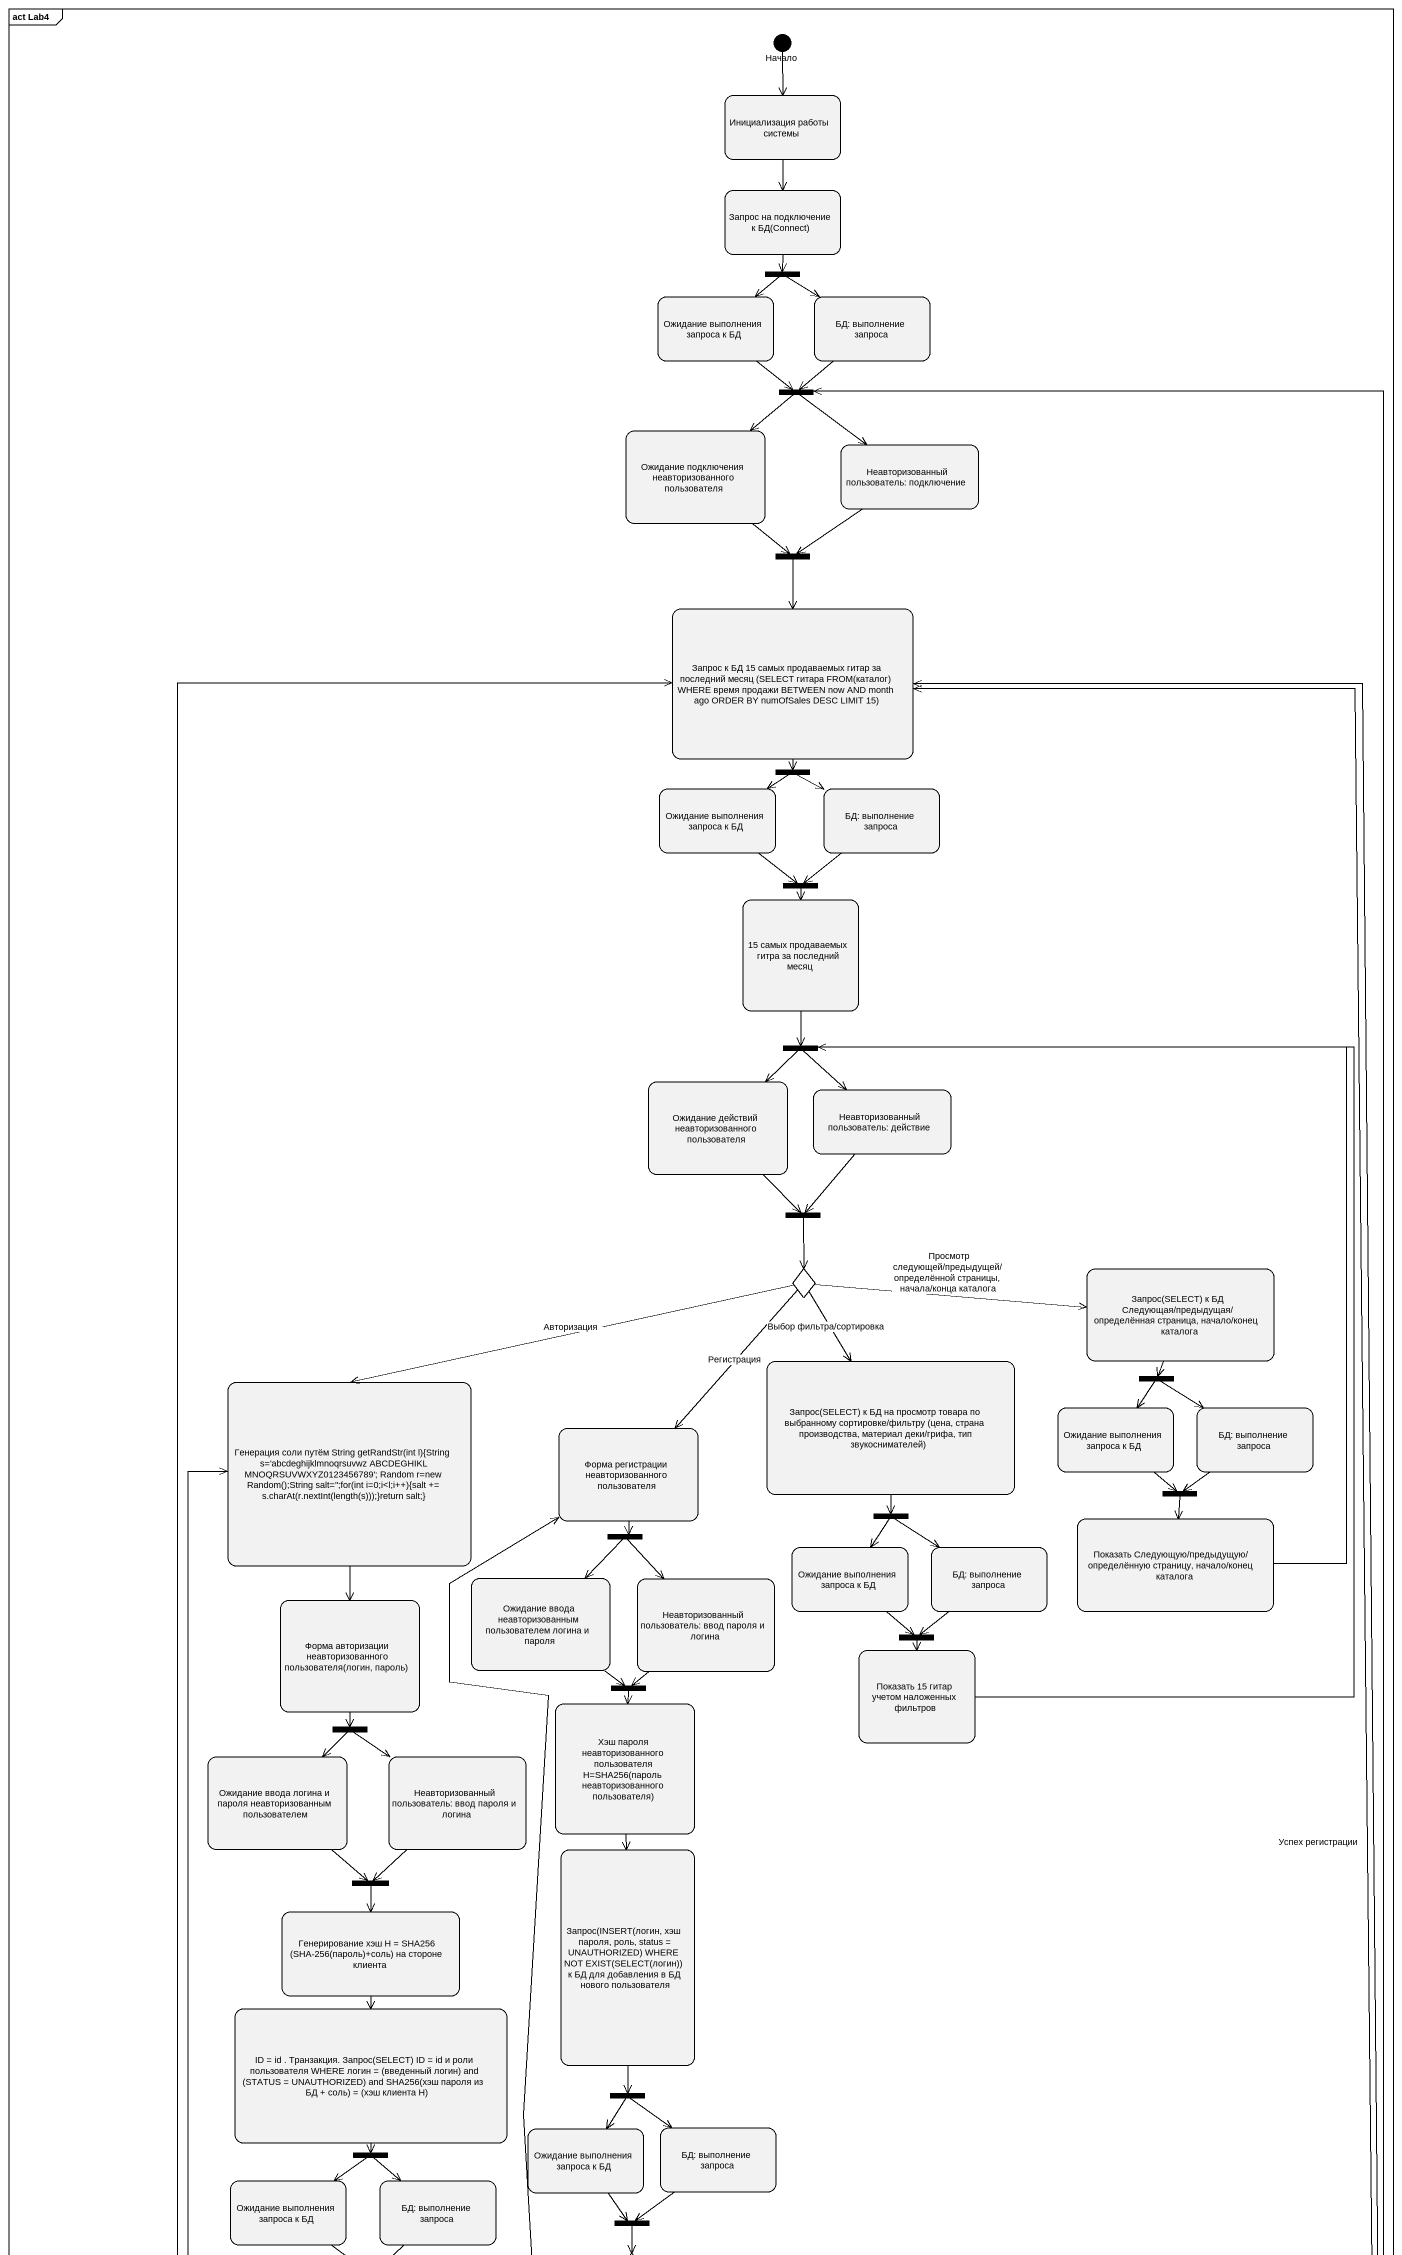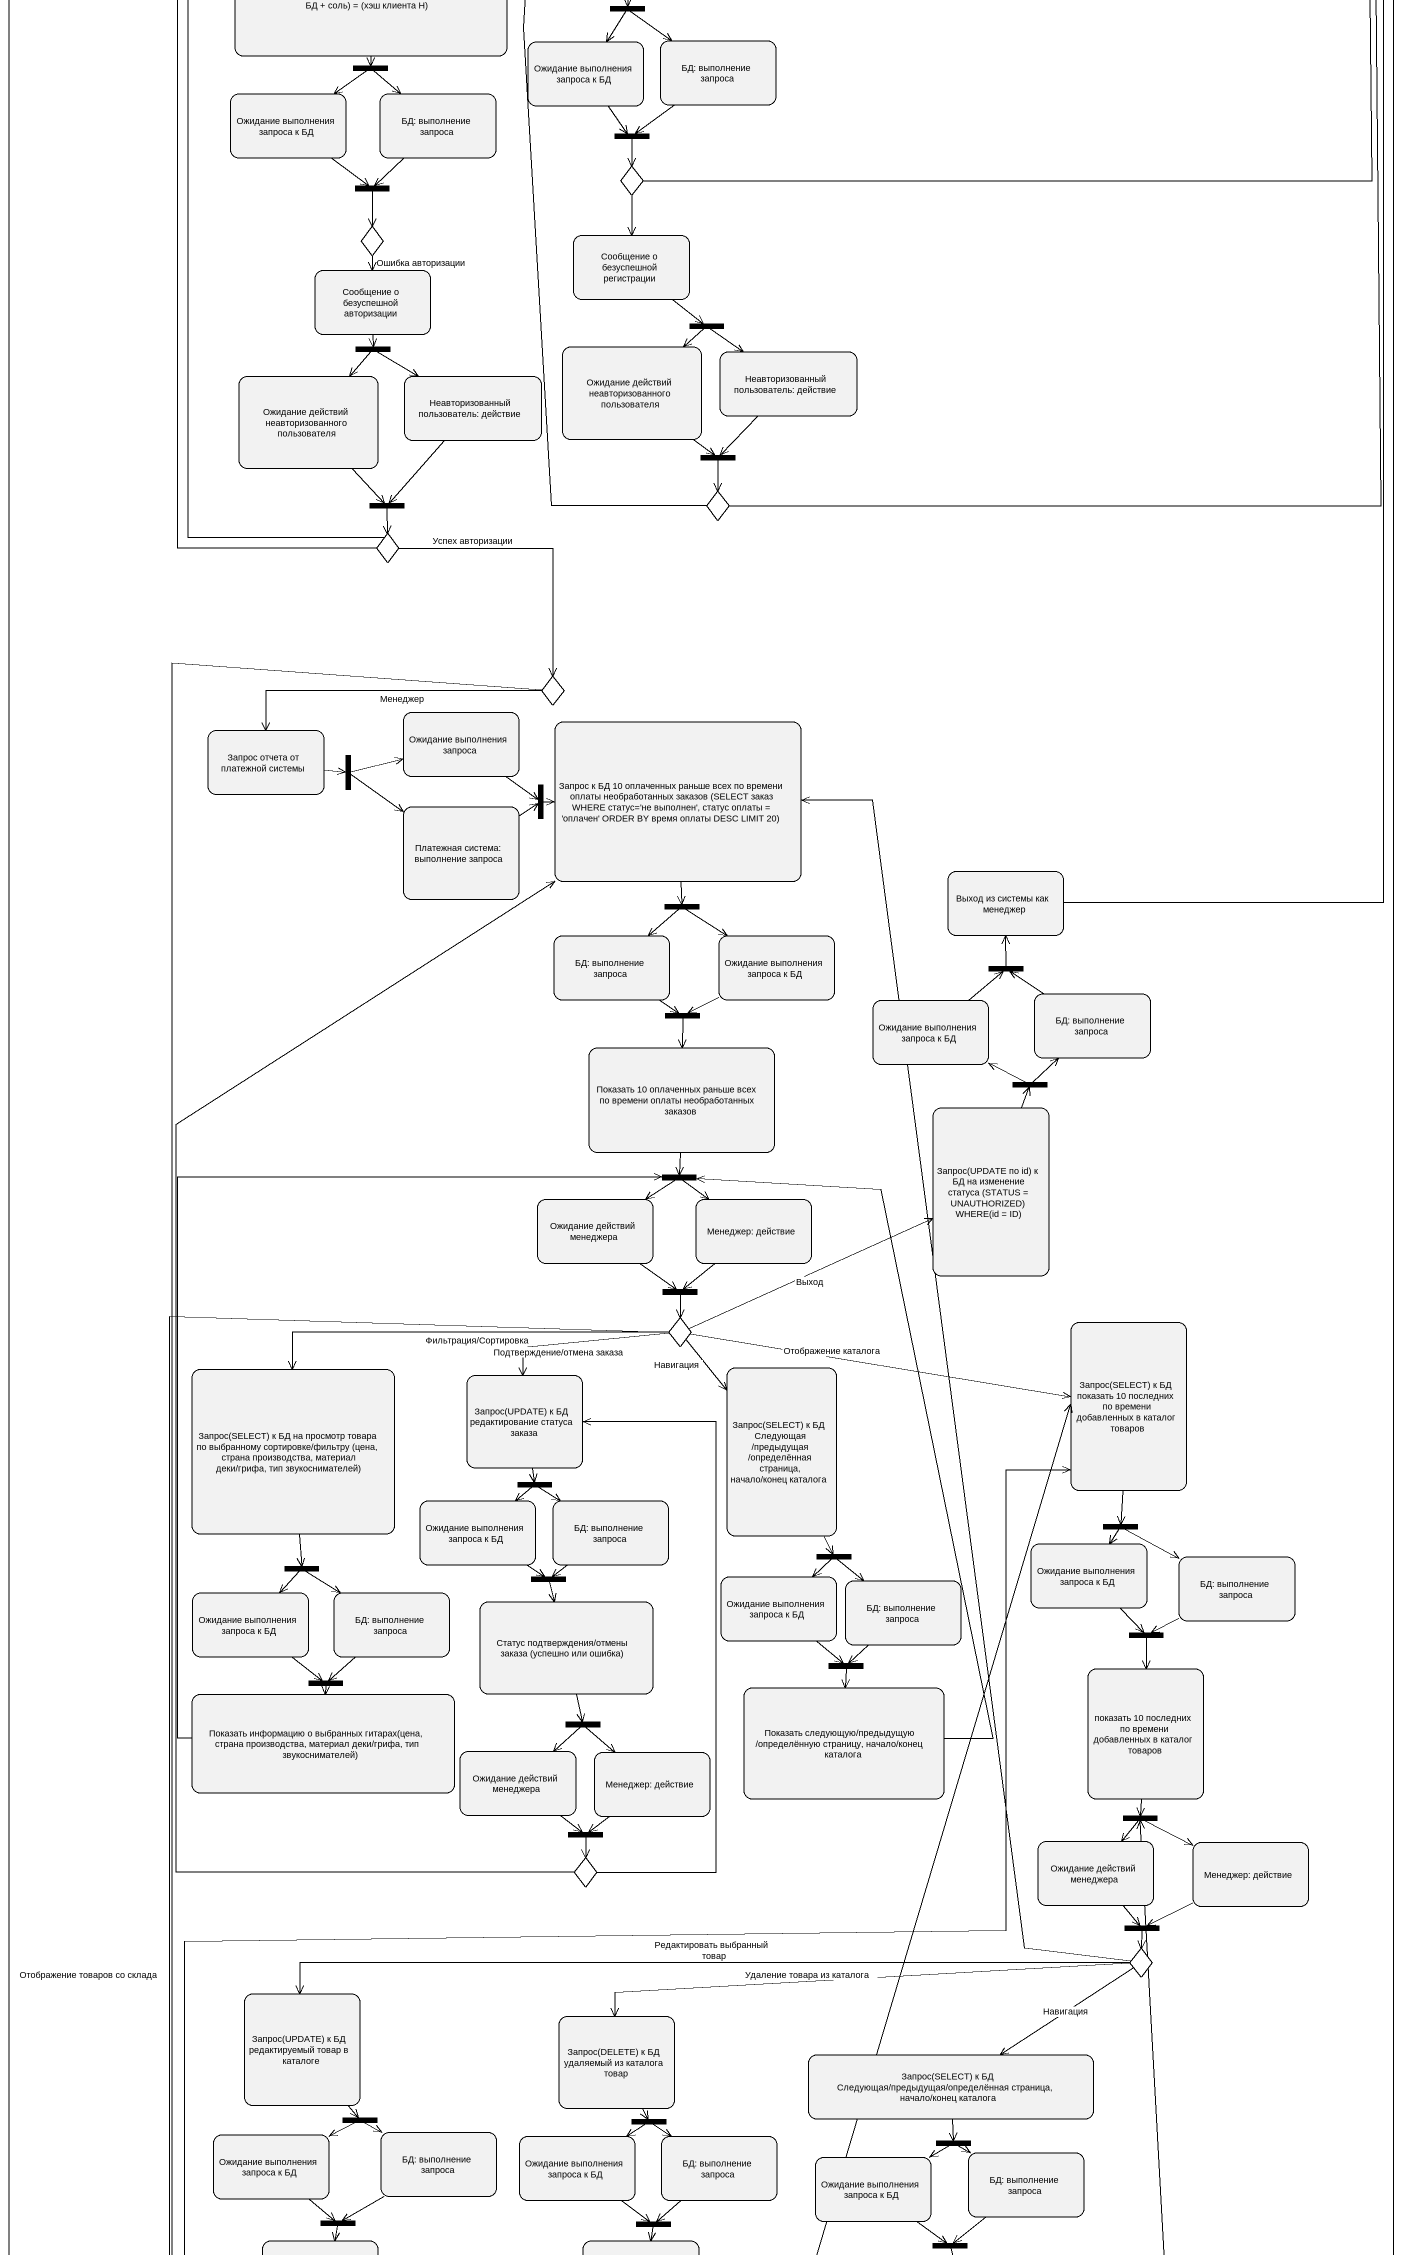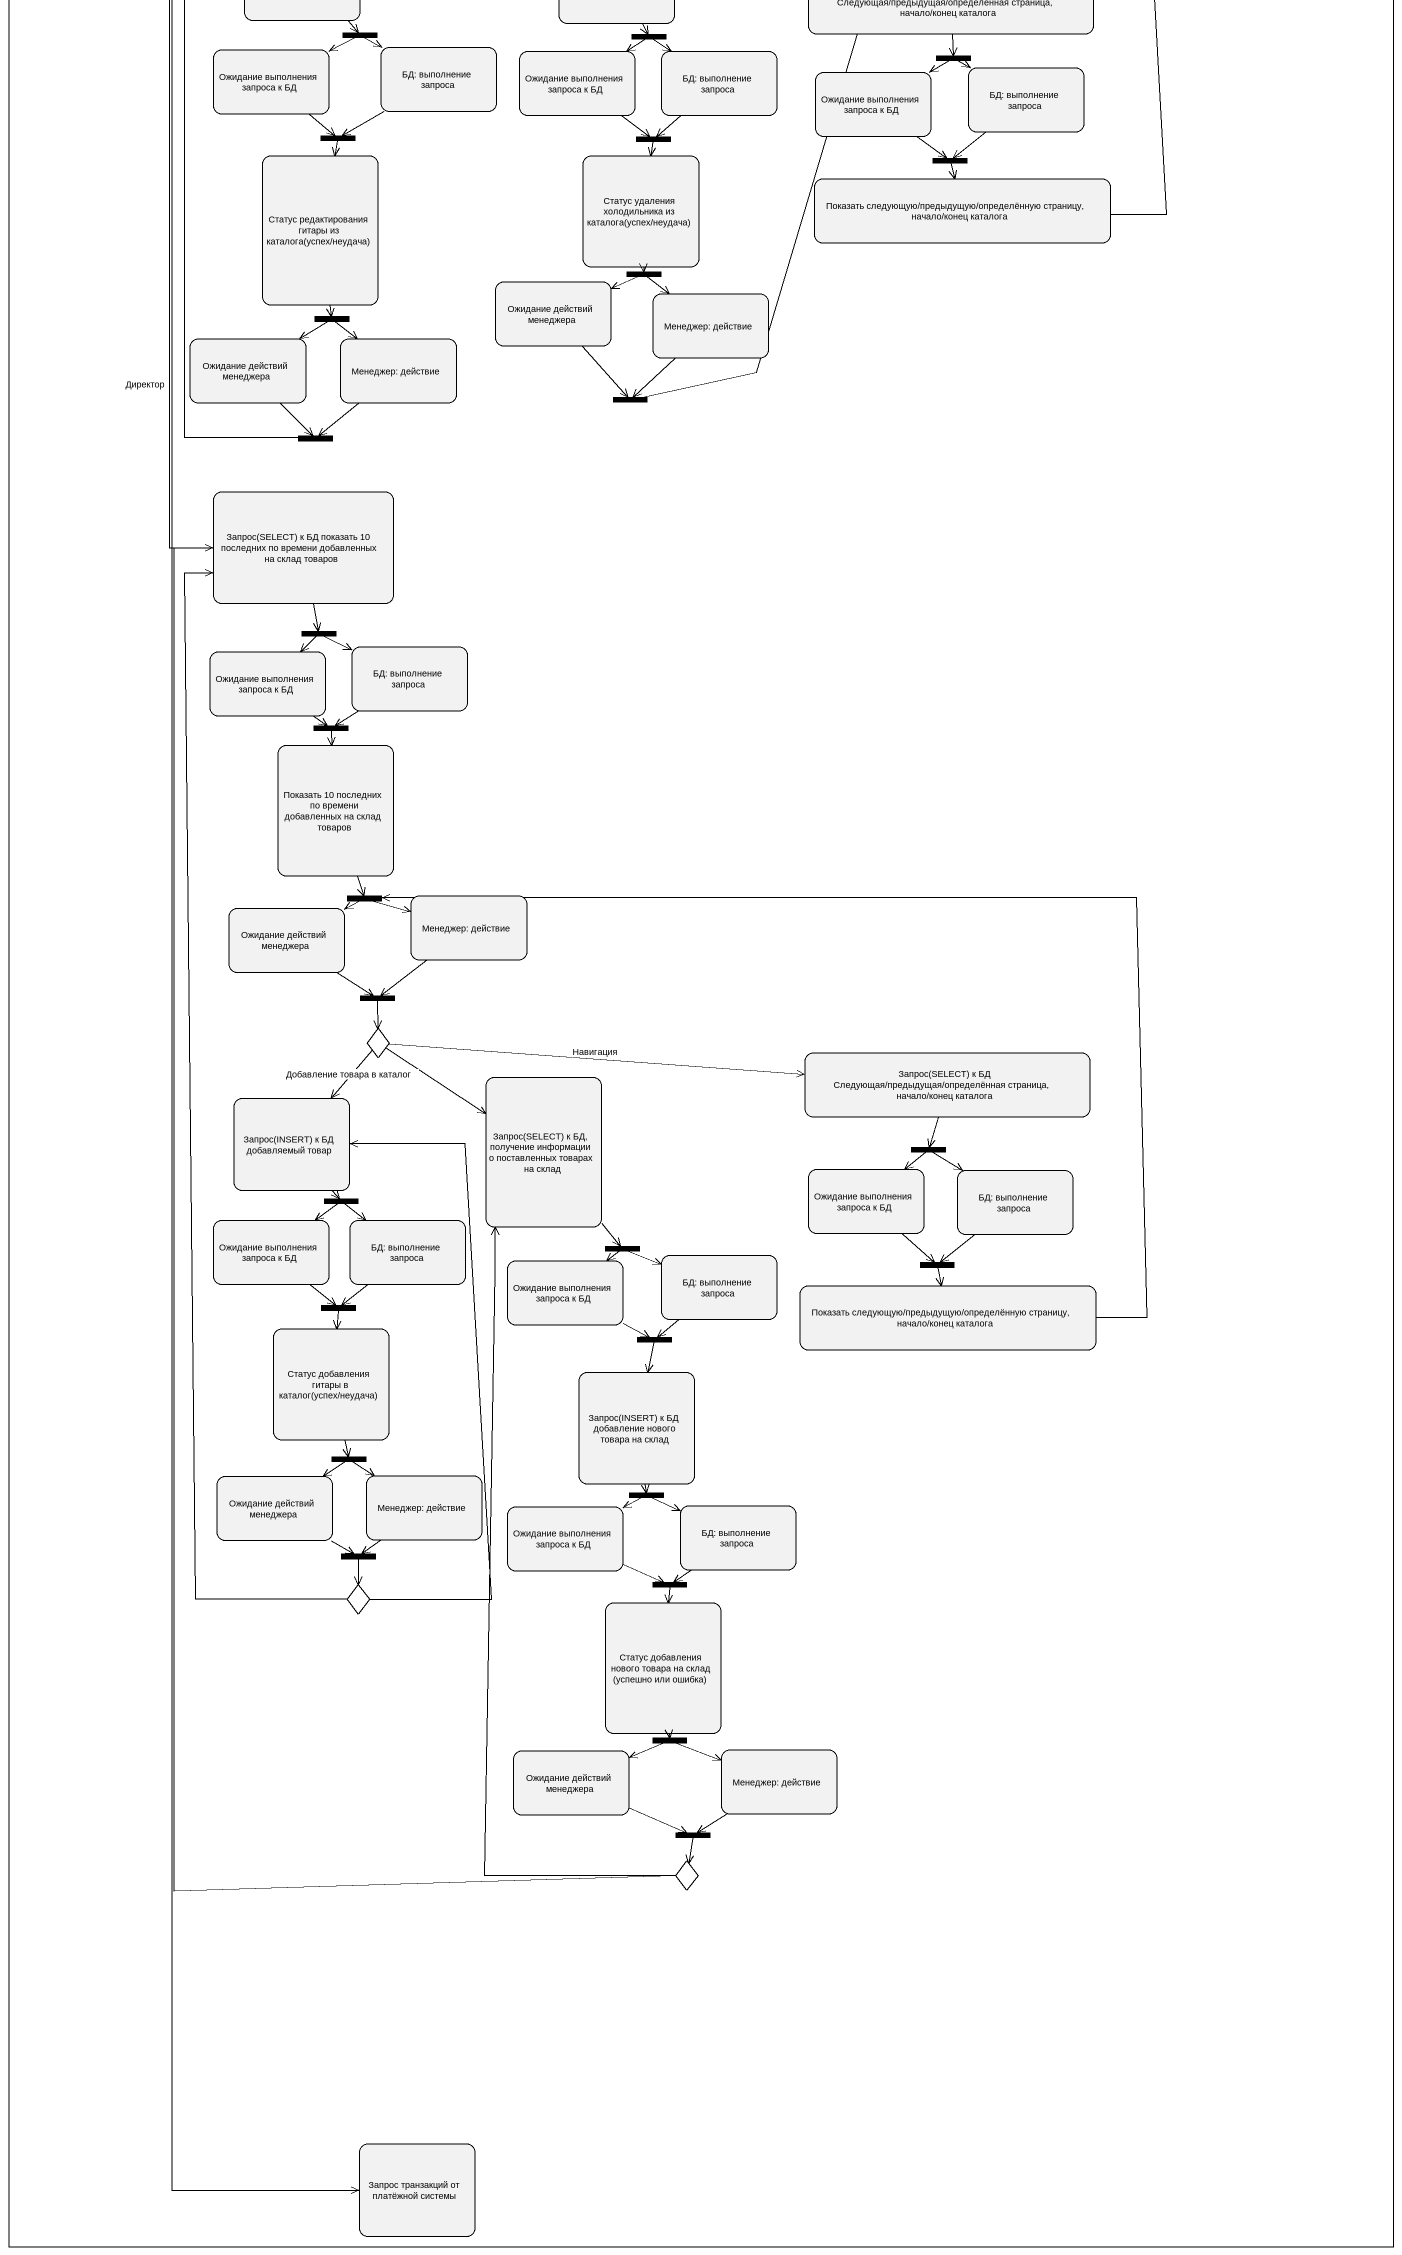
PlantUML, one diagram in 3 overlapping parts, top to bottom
@startuml
mainframe act Lab4
hide empty description
state Начало <<start>>
state "Инициализация работы системы" as Инициализация_работы_системы
state "Запрос на подключение к БД(Connect)" as Запрос_на_подключение_к_БД
state fork1 <<fork>>
state "Ожидание выполнения запроса к БД" as Ожидание_выполнения_запроса
state "БД: выполнение запроса" as БД_выполнение_запроса
state fork2 <<join>>
state "Ожидание подключения неавторизованного пользователя" as Ожидание_подключения
state "Неавторизованный пользователь: подключение" as Неавторизованный
state fork3 <<join>>
state "Запрос к БД 15 самых продаваемых гитар за последний месяц (SELECT гитара FROM(каталог) WHERE время продажи BETWEEN now AND month ago ORDER BY numOfSales DESC LIMIT 15)" as Запрос_к_БД_15_самых
state "Ожидание выполнения запроса к БД" as Ожидание_выполнения_запроса_2
state fork4 <<fork>>
state "БД: выполнение запроса" as БД_выполнение_запроса_2
state "15 самых продаваемых гитра за последний месяц" as s15_самых_продаваемых_гитра
state fork5 <<join>>
state fork6 <<join>>
state "Ожидание действий неавторизованного пользователя" as Ожидание_действий
state "Неавторизованный пользователь: действие" as Неавторизованный_2
state fork7 <<join>>
state choice1 <<choice>>
state "Запрос(SELECT) к БД Следующая/предыдущая/ определённая страница, начало/конец каталога" as Запрос_SELECT_к_БД
state "Запрос(SELECT) к БД на просмотр товара по выбранному сортировке/фильтру (цена, страна производства, материал деки/грифа, тип звукоснимателей)" as Запрос_SELECT_к_БД_на
state fork8 <<fork>>
state "Генерация соли путём String getRandStr(int l){String s='abcdeghijklmnoqrsuvwz ABCDEGHIKL MNOQRSUVWXYZ0123456789'; Random r=new Random();String salt='';for(int i=0;i<l;i++){salt += s.charAt(r.nextInt(length(s)));}return salt;}" as Генерация_соли_путём_String
state "Ожидание выполнения запроса к БД" as Ожидание_выполнения_запроса_3
state "БД: выполнение запроса" as БД_выполнение_запроса_3
state "Форма регистрации неавторизованного пользователя" as Форма_регистрации
state fork9 <<join>>
state fork10 <<fork>>
state "Показать Следующую/предыдущую/ определённую страницу, начало/конец каталога" as Показать_Следующую
state fork11 <<fork>>
state "Ожидание выполнения запроса к БД" as Ожидание_выполнения_запроса_4
state "БД: выполнение запроса" as БД_выполнение_запроса_4
state "Форма авторизации неавторизованного пользователя(логин, пароль)" as Форма_авторизации
state "Ожидание ввода неавторизованным пользователем логина и пароля" as Ожидание_ввода
state "Неавторизованный пользователь: ввод пароля и логина" as Неавторизованный_3
state fork12 <<join>>
state fork13 <<join>>
state "Показать 15 гитар учетом наложенных фильтров" as Показать_15_гитар_учетом
state "Хэш пароля неавторизованного пользователя H=SHA256(пароль неавторизованного пользователя)" as Хэш_пароля
state "Ожидание ввода логина и пароля неавторизованным пользователем" as Ожидание_ввода_логина_и
state fork14 <<fork>>
state "Неавторизованный пользователь: ввод пароля и логина" as Неавторизованный_4
state "Запрос(INSERT(логин, хэш пароля, роль, status = UNAUTHORIZED) WHERE NOT EXIST(SELECT(логин)) к БД для добавления в БД нового пользователя" as Запрос_INSERT_логин_хэш
state "Генерирование хэш H = SHA256 (SHA-256(пароль)+соль) на стороне клиента" as Генерирование_хэш_H_SHA256
state fork15 <<join>>
state "ID = id . Транзакция. Запрос(SELECT) ID = id и роли пользователя WHERE логин = (введенный логин) and (STATUS = UNAUTHORIZED) and SHA256(хэш пароля из БД + соль) = (хэш клиента H)" as ID_id_Транзакция_Запрос
state fork16 <<fork>>
state "Ожидание выполнения запроса к БД" as Ожидание_выполнения_запроса_5
state "БД: выполнение запроса" as БД_выполнение_запроса_5
state "Ожидание выполнения запроса к БД" as Ожидание_выполнения_запроса_6
state fork17 <<fork>>
state "БД: выполнение запроса" as БД_выполнение_запроса_6
state fork18 <<join>>
state choice2 <<choice>>
state fork19 <<join>>
state choice3 <<choice>>
state "Сообщение о безуспешной регистрации" as Сообщение_о_безуспешной
state "Сообщение о безуспешной авторизации" as Сообщение_о_безуспешной_2
state fork20 <<fork>>
state fork21 <<fork>>
state "Ожидание действий неавторизованного пользователя" as Ожидание_действий_2
state "Неавторизованный пользователь: действие" as Неавторизованный_5
state "Ожидание действий неавторизованного пользователя" as Ожидание_действий_3
state "Неавторизованный пользователь: действие" as Неавторизованный_6
state fork22 <<join>>
state fork23 <<join>>
state choice4 <<choice>>
state choice5 <<choice>>
state choice6 <<choice>>
state "Ожидание выполнения запроса" as Ожидание_выполнения_запроса_7
state "Запрос отчета от платежной системы" as Запрос_отчета_от_платежной
state fork24 <<fork>>
state "Запрос к БД 10 оплаченных раньше всех по времени оплаты необработанных заказов (SELECT заказ WHERE статус='не выполнен', статус оплаты = 'оплачен' ORDER BY время оплаты DESC LIMIT 20)" as Запрос_к_БД_10_оплаченных
state fork25 <<join>>
state "Платежная система: выполнение запроса" as Платежная_система
state "Выход из системы как менеджер" as Выход_из_системы_как
state fork26 <<fork>>
state "БД: выполнение запроса" as БД_выполнение_запроса_7
state "Ожидание выполнения запроса к БД" as Ожидание_выполнения_запроса_8
state fork27 <<join>>
state fork28 <<join>>
state "Ожидание выполнения запроса к БД" as Ожидание_выполнения_запроса_9
state "БД: выполнение запроса" as БД_выполнение_запроса_8
state "Показать 10 оплаченных раньше всех по времени оплаты необработанных заказов" as Показать_10_оплаченных
state "Запрос(UPDATE по id) к БД на изменение статуса (STATUS = UNAUTHORIZED) WHERE(id = ID)" as Запрос_UPDATE_по_id_к_БД_на
state fork29 <<fork>>
state fork30 <<join>>
state "Ожидание действий менеджера" as Ожидание_действий_менеджера
state "Менеджер: действие" as Менеджер_действие
state fork31 <<join>>
state choice7 <<choice>>
state "Запрос(SELECT) к БД показать 10 последних по времени добавленных в каталог товаров" as Запрос_SELECT_к_БД_показать
state "Запрос(SELECT) к БД на просмотр товара по выбранному сортировке/фильтру (цена, страна производства, материал деки/грифа, тип звукоснимателей)" as Запрос_SELECT_к_БД_на_2
state "Запрос(UPDATE) к БД редактирование статуса заказа" as Запрос_UPDATE_к_БД
state "Запрос(SELECT) к БД Следующая /предыдущая /определённая страница, начало/конец каталога" as Запрос_SELECT_к_БД_2
state fork32 <<fork>>
state "Ожидание выполнения запроса к БД" as Ожидание_выполнения_запроса_10
state "БД: выполнение запроса" as БД_выполнение_запроса_9
state fork33 <<fork>>
state fork34 <<fork>>
state fork35 <<fork>>
state "Ожидание выполнения запроса к БД" as Ожидание_выполнения_запроса_11
state "БД: выполнение запроса" as БД_выполнение_запроса_10
state "Ожидание выполнения запроса к БД" as Ожидание_выполнения_запроса_12
state "БД: выполнение запроса" as БД_выполнение_запроса_11
state "Статус подтверждения/отмены заказа (успешно или ошибка)" as Статус_подтверждения_отмены
state fork36 <<join>>
state "Ожидание выполнения запроса к БД" as Ожидание_выполнения_запроса_13
state "БД: выполнение запроса" as БД_выполнение_запроса_12
state fork37 <<join>>
state fork38 <<join>>
state "Показать следующую/предыдущую /определённую страницу, начало/конец каталога" as Показать_следующую
state fork39 <<join>>
state "показать 10 последних по времени добавленных в каталог товаров" as показать_10_последних_по
state "Показать информацию о выбранных гитарах(цена, страна производства, материал деки/грифа, тип звукоснимателей)" as Показать_информацию_о
state fork40 <<fork>>
state "Ожидание действий менеджера" as Ожидание_действий_менеджера_2
state "Менеджер: действие" as Менеджер_действие_2
state fork41 <<join>>
state "Ожидание действий менеджера" as Ожидание_действий_менеджера_3
state fork42 <<fork>>
state "Менеджер: действие" as Менеджер_действие_3
state choice8 <<choice>>
state fork43 <<join>>
state choice9 <<choice>>
state "Запрос(UPDATE) к БД редактируемый товар в каталоге" as Запрос_UPDATE_к_БД_2
state "Запрос(DELETE) к БД удаляемый из каталога товар" as Запрос_DELETE_к_БД
state "Запрос(SELECT) к БД Следующая/предыдущая/определённая страница, начало/конец каталога" as Запрос_SELECT_к_БД_3
state "Ожидание выполнения запроса к БД" as Ожидание_выполнения_запроса_14
state fork44 <<fork>>
state "БД: выполнение запроса" as БД_выполнение_запроса_13
state "Ожидание выполнения запроса к БД" as Ожидание_выполнения_запроса_15
state fork45 <<fork>>
state "БД: выполнение запроса" as БД_выполнение_запроса_14
state fork46 <<fork>>
state "БД: выполнение запроса" as БД_выполнение_запроса_15
state "Ожидание выполнения запроса к БД" as Ожидание_выполнения_запроса_16
state fork47 <<join>>
state fork48 <<join>>
state "Статус редактирования гитары из каталога(успех/неудача)" as Статус_редактирования
state "Статус удаления холодильника из каталога(успех/неудача)" as Статус_удаления
state "Показать следующую/предыдущую/определённую страницу, начало/конец каталога" as Показать_следующую_2
state fork49 <<join>>
state "Ожидание действий менеджера" as Ожидание_действий_менеджера_4
state fork50 <<fork>>
state "Менеджер: действие" as Менеджер_действие_4
state "Ожидание действий менеджера" as Ожидание_действий_менеджера_5
state fork51 <<fork>>
state "Менеджер: действие" as Менеджер_действие_5
state fork52 <<join>>
state fork53 <<join>>
state "Запрос(SELECT) к БД показать 10 последних по времени добавленных на склад товаров" as Запрос_SELECT_к_БД_показать_2
state fork54 <<fork>>
state "БД: выполнение запроса" as БД_выполнение_запроса_16
state "Ожидание выполнения запроса к БД" as Ожидание_выполнения_запроса_17
state fork55 <<join>>
state "Показать 10 последних по времени добавленных на склад товаров" as Показать_10_последних_по
state "Ожидание действий менеджера" as Ожидание_действий_менеджера_6
state fork56 <<fork>>
state "Менеджер: действие" as Менеджер_действие_6
state fork57 <<join>>
state choice10 <<choice>>
state "Запрос(SELECT) к БД Следующая/предыдущая/определённая страница, начало/конец каталога" as Запрос_SELECT_к_БД_4
state "Запрос(INSERT) к БД добавляемый товар" as Запрос_INSERT_к_БД
state "Запрос(SELECT) к БД, получение информации о поставленных товарах на склад" as Запрос_SELECT_к_БД_5
state fork58 <<fork>>
state "Ожидание выполнения запроса к БД" as Ожидание_выполнения_запроса_18
state "БД: выполнение запроса" as БД_выполнение_запроса_17
state "Ожидание выполнения запроса к БД" as Ожидание_выполнения_запроса_19
state fork59 <<fork>>
state "БД: выполнение запроса" as БД_выполнение_запроса_18
state "Ожидание выполнения запроса к БД" as Ожидание_выполнения_запроса_20
state fork60 <<fork>>
state "БД: выполнение запроса" as БД_выполнение_запроса_19
state fork61 <<join>>
state fork62 <<join>>
state "Показать следующую/предыдущую/определённую страницу, начало/конец каталога" as Показать_следующую_3
state "Статус добавления гитары в каталог(успех/неудача)" as Статус_добавления_гитары_в
state fork63 <<join>>
state "Запрос(INSERT) к БД добавление нового товара на склад" as Запрос_INSERT_к_БД_2
state fork64 <<fork>>
state "Ожидание действий менеджера" as Ожидание_действий_менеджера_7
state "Менеджер: действие" as Менеджер_действие_7
state fork65 <<fork>>
state "Ожидание выполнения запроса к БД" as Ожидание_выполнения_запроса_21
state "БД: выполнение запроса" as БД_выполнение_запроса_20
state fork66 <<join>>
state choice11 <<choice>>
state "Статус добавления нового товара на склад (успешно или ошибка)" as Статус_добавления_нового
state fork67 <<join>>
state "Ожидание действий менеджера" as Ожидание_действий_менеджера_8
state fork68 <<fork>>
state "Менеджер: действие" as Менеджер_действие_8
state fork69 <<join>>
state choice12 <<choice>>
state "Запрос транзакций от платёжной системы" as Запрос_транзакций_от
Начало --> Инициализация_работы_системы
Инициализация_работы_системы --> Запрос_на_подключение_к_БД
Запрос_на_подключение_к_БД --> fork1
fork1 --> Ожидание_выполнения_запроса
fork1 --> БД_выполнение_запроса
Ожидание_выполнения_запроса --> fork2
БД_выполнение_запроса --> fork2
fork2 --> Ожидание_подключения
fork2 --> Неавторизованный
Ожидание_подключения --> fork3
Неавторизованный --> fork3
fork3 --> Запрос_к_БД_15_самых
Запрос_к_БД_15_самых --> fork4
Ожидание_выполнения_запроса_2 --> fork5
fork4 --> Ожидание_выполнения_запроса_2
fork4 -right-> БД_выполнение_запроса_2
БД_выполнение_запроса_2 --> fork5
s15_самых_продаваемых_гитра --> fork6
fork5 --> s15_самых_продаваемых_гитра
fork6 --> Ожидание_действий
fork6 --> Неавторизованный_2
Ожидание_действий --> fork7
Неавторизованный_2 --> fork7
fork7 --> choice1
choice1 -right-> Запрос_SELECT_к_БД : Просмотр следующей/предыдущей/определённой страницы, начала/конца каталога
choice1 --> Запрос_SELECT_к_БД_на : Выбор фильтра/сортировка
choice1 -left-> Генерация_соли_путём_String : Авторизация
choice1 --> Форма_регистрации : Регистрация
Запрос_SELECT_к_БД --> fork8
Запрос_SELECT_к_БД_на --> fork10
fork8 --> Ожидание_выполнения_запроса_3
fork8 --> БД_выполнение_запроса_3
Генерация_соли_путём_String --> Форма_авторизации
Ожидание_выполнения_запроса_3 --> fork9
БД_выполнение_запроса_3 --> fork9
Форма_регистрации --> fork11
fork9 --> Показать_Следующую
fork10 --> Ожидание_выполнения_запроса_4
fork10 --> БД_выполнение_запроса_4
Показать_Следующую -up-> fork6
fork11 --> Ожидание_ввода
fork11 --> Неавторизованный_3
Ожидание_выполнения_запроса_4 --> fork12
БД_выполнение_запроса_4 --> fork12
Форма_авторизации --> fork14
Ожидание_ввода --> fork13
Неавторизованный_3 --> fork13
fork12 --> Показать_15_гитар_учетом
fork13 --> Хэш_пароля
Показать_15_гитар_учетом -up-> fork6
Хэш_пароля --> Запрос_INSERT_логин_хэш
Ожидание_ввода_логина_и --> fork15
fork14 --> Ожидание_ввода_логина_и
fork14 --> Неавторизованный_4
Неавторизованный_4 --> fork15
Запрос_INSERT_логин_хэш --> fork16
Генерирование_хэш_H_SHA256 --> ID_id_Транзакция_Запрос
fork15 --> Генерирование_хэш_H_SHA256
ID_id_Транзакция_Запрос --> fork17
fork16 --> Ожидание_выполнения_запроса_5
fork16 --> БД_выполнение_запроса_5
Ожидание_выполнения_запроса_5 --> fork18
БД_выполнение_запроса_5 --> fork18
Ожидание_выполнения_запроса_6 --> fork19
fork17 --> Ожидание_выполнения_запроса_6
fork17 --> БД_выполнение_запроса_6
БД_выполнение_запроса_6 --> fork19
fork18 --> choice2
choice2 -up-> Запрос_к_БД_15_самых : Успех регистрации
choice2 --> Сообщение_о_безуспешной
fork19 --> choice3
choice3 --> Сообщение_о_безуспешной_2 : Ошибка авторизации
Сообщение_о_безуспешной --> fork20
Сообщение_о_безуспешной_2 --> fork21
fork20 --> Ожидание_действий_2
fork20 --> Неавторизованный_5
fork21 --> Ожидание_действий_3
fork21 -right-> Неавторизованный_6
Ожидание_действий_2 --> fork22
Неавторизованный_5 --> fork22
Ожидание_действий_3 --> fork23
Неавторизованный_6 --> fork23
fork22 --> choice4
fork23 --> choice5
choice4 -up-> Запрос_к_БД_15_самых
choice4 -up-> Форма_регистрации
choice5 -up-> Запрос_к_БД_15_самых
choice5 -up-> Генерация_соли_путём_String
choice5 --> choice6 : Успех авторизации
choice6 -left-> Запрос_отчета_от_платежной : Менеджер
choice6 --> Запрос_транзакций_от : Директор
Ожидание_выполнения_запроса_7 --> fork25
Запрос_отчета_от_платежной -right-> fork24
fork24 -right-> Ожидание_выполнения_запроса_7
fork24 --> Платежная_система
Запрос_к_БД_10_оплаченных --> fork26
fork25 -right-> Запрос_к_БД_10_оплаченных
Платежная_система -up-> fork25
Выход_из_системы_как -up-> fork2
fork26 --> БД_выполнение_запроса_7
fork26 --> Ожидание_выполнения_запроса_8
БД_выполнение_запроса_7 --> fork28
Ожидание_выполнения_запроса_8 -left-> fork28
fork27 -up-> Выход_из_системы_как
fork28 --> Показать_10_оплаченных
Ожидание_выполнения_запроса_9 -up-> fork27
БД_выполнение_запроса_8 -up-> fork27
Показать_10_оплаченных --> fork30
Запрос_UPDATE_по_id_к_БД_на -up-> fork29
fork29 -left-> Ожидание_выполнения_запроса_9
fork29 -up-> БД_выполнение_запроса_8
fork30 --> Ожидание_действий_менеджера
fork30 --> Менеджер_действие
Ожидание_действий_менеджера --> fork31
Менеджер_действие --> fork31
fork31 --> choice7
choice7 -right-> Запрос_UPDATE_по_id_к_БД_на : Выход
choice7 -right-> Запрос_SELECT_к_БД_показать : Отображение каталога
choice7 -left-> Запрос_SELECT_к_БД_на_2 : Фильтрация/Сортировка
choice7 -left-> Запрос_UPDATE_к_БД : Подтверждение/отмена заказа
choice7 --> Запрос_SELECT_к_БД_2 : Навигация
choice7 --> Запрос_SELECT_к_БД_показать_2 : Отображение товаров со склада
Запрос_SELECT_к_БД_показать --> fork33
Запрос_SELECT_к_БД_на_2 --> fork34
Запрос_UPDATE_к_БД --> fork32
Запрос_SELECT_к_БД_2 --> fork35
fork32 --> Ожидание_выполнения_запроса_10
fork32 --> БД_выполнение_запроса_9
Ожидание_выполнения_запроса_10 --> fork36
БД_выполнение_запроса_9 --> fork36
fork33 --> Ожидание_выполнения_запроса_11
fork33 -right-> БД_выполнение_запроса_10
fork34 --> Ожидание_выполнения_запроса_12
fork34 --> БД_выполнение_запроса_11
fork35 --> Ожидание_выполнения_запроса_13
fork35 --> БД_выполнение_запроса_12
Ожидание_выполнения_запроса_11 --> fork37
БД_выполнение_запроса_10 -left-> fork37
Ожидание_выполнения_запроса_12 --> fork38
БД_выполнение_запроса_11 --> fork38
Статус_подтверждения_отмены --> fork40
fork36 --> Статус_подтверждения_отмены
Ожидание_выполнения_запроса_13 --> fork39
БД_выполнение_запроса_12 --> fork39
fork37 --> показать_10_последних_по
fork38 --> Показать_информацию_о
Показать_следующую -up-> fork30
fork39 --> Показать_следующую
показать_10_последних_по --> fork42
Показать_информацию_о -up-> fork30
fork40 --> Ожидание_действий_менеджера_2
fork40 --> Менеджер_действие_2
Ожидание_действий_менеджера_2 --> fork41
Менеджер_действие_2 --> fork41
fork41 --> choice8
Ожидание_действий_менеджера_3 --> fork43
fork42 --> Ожидание_действий_менеджера_3
fork42 -right-> Менеджер_действие_3
Менеджер_действие_3 -left-> fork43
choice8 -up-> Запрос_к_БД_10_оплаченных
choice8 -up-> Запрос_UPDATE_к_БД
fork43 --> choice9
choice9 -up-> Запрос_к_БД_10_оплаченных
choice9 -left-> Запрос_UPDATE_к_БД_2 : Редактировать выбранный товар
choice9 -left-> Запрос_DELETE_к_БД : Удаление товара из каталога
choice9 --> Запрос_SELECT_к_БД_3 : Навигация
Запрос_UPDATE_к_БД_2 --> fork44
Запрос_DELETE_к_БД --> fork45
Запрос_SELECT_к_БД_3 --> fork46
Ожидание_выполнения_запроса_14 --> fork47
fork44 -left-> Ожидание_выполнения_запроса_14
fork44 -right-> БД_выполнение_запроса_13
БД_выполнение_запроса_13 -left-> fork47
Ожидание_выполнения_запроса_15 --> fork48
fork45 --> Ожидание_выполнения_запроса_15
fork45 --> БД_выполнение_запроса_14
БД_выполнение_запроса_14 --> fork48
fork46 -right-> БД_выполнение_запроса_15
fork46 -left-> Ожидание_выполнения_запроса_16
БД_выполнение_запроса_15 --> fork49
Ожидание_выполнения_запроса_16 --> fork49
fork47 --> Статус_редактирования
fork48 --> Статус_удаления
Статус_редактирования --> fork51
Статус_удаления --> fork50
Показать_следующую_2 -up-> fork42
fork49 --> Показать_следующую_2
Ожидание_действий_менеджера_4 --> fork52
fork50 -left-> Ожидание_действий_менеджера_4
fork50 --> Менеджер_действие_4
Менеджер_действие_4 --> fork52
Ожидание_действий_менеджера_5 --> fork53
fork51 --> Ожидание_действий_менеджера_5
fork51 --> Менеджер_действие_5
Менеджер_действие_5 --> fork53
fork52 -up-> Запрос_SELECT_к_БД_показать
fork53 -up-> Запрос_SELECT_к_БД_показать
Запрос_SELECT_к_БД_показать_2 --> fork54
fork54 -right-> БД_выполнение_запроса_16
fork54 --> Ожидание_выполнения_запроса_17
БД_выполнение_запроса_16 --> fork55
Ожидание_выполнения_запроса_17 --> fork55
fork55 --> Показать_10_последних_по
Показать_10_последних_по --> fork56
Ожидание_действий_менеджера_6 --> fork57
fork56 -left-> Ожидание_действий_менеджера_6
fork56 -right-> Менеджер_действие_6
Менеджер_действие_6 --> fork57
fork57 --> choice10
choice10 -right-> Запрос_SELECT_к_БД_4 : Навигация
choice10 --> Запрос_INSERT_к_БД : Добавление товара в каталог
choice10 --> Запрос_SELECT_к_БД_5
Запрос_SELECT_к_БД_4 --> fork58
Запрос_INSERT_к_БД --> fork59
Запрос_SELECT_к_БД_5 --> fork60
fork58 --> Ожидание_выполнения_запроса_18
fork58 --> БД_выполнение_запроса_17
Ожидание_выполнения_запроса_18 --> fork61
БД_выполнение_запроса_17 --> fork61
Ожидание_выполнения_запроса_19 --> fork62
fork59 --> Ожидание_выполнения_запроса_19
fork59 --> БД_выполнение_запроса_18
БД_выполнение_запроса_18 --> fork62
Ожидание_выполнения_запроса_20 -right-> fork63
fork60 --> Ожидание_выполнения_запроса_20
fork60 -right-> БД_выполнение_запроса_19
БД_выполнение_запроса_19 --> fork63
fork61 --> Показать_следующую_3
fork62 --> Статус_добавления_гитары_в
Показать_следующую_3 -up-> fork56
Статус_добавления_гитары_в --> fork64
fork63 --> Запрос_INSERT_к_БД_2
Запрос_INSERT_к_БД_2 --> fork65
fork64 --> Ожидание_действий_менеджера_7
fork64 --> Менеджер_действие_7
Ожидание_действий_менеджера_7 -right-> fork66
Менеджер_действие_7 --> fork66
fork65 -left-> Ожидание_выполнения_запроса_21
fork65 -right-> БД_выполнение_запроса_20
Ожидание_выполнения_запроса_21 -right-> fork67
БД_выполнение_запроса_20 --> fork67
fork66 --> choice11
choice11 -up-> Запрос_SELECT_к_БД_показать_2
choice11 -up-> Запрос_INSERT_к_БД
Статус_добавления_нового --> fork68
fork67 --> Статус_добавления_нового
Ожидание_действий_менеджера_8 -right-> fork69
fork68 -left-> Ожидание_действий_менеджера_8
fork68 -right-> Менеджер_действие_8
Менеджер_действие_8 --> fork69
fork69 --> choice12
choice12 -up-> Запрос_SELECT_к_БД_показать_2
choice12 -up-> Запрос_SELECT_к_БД_5
@enduml
